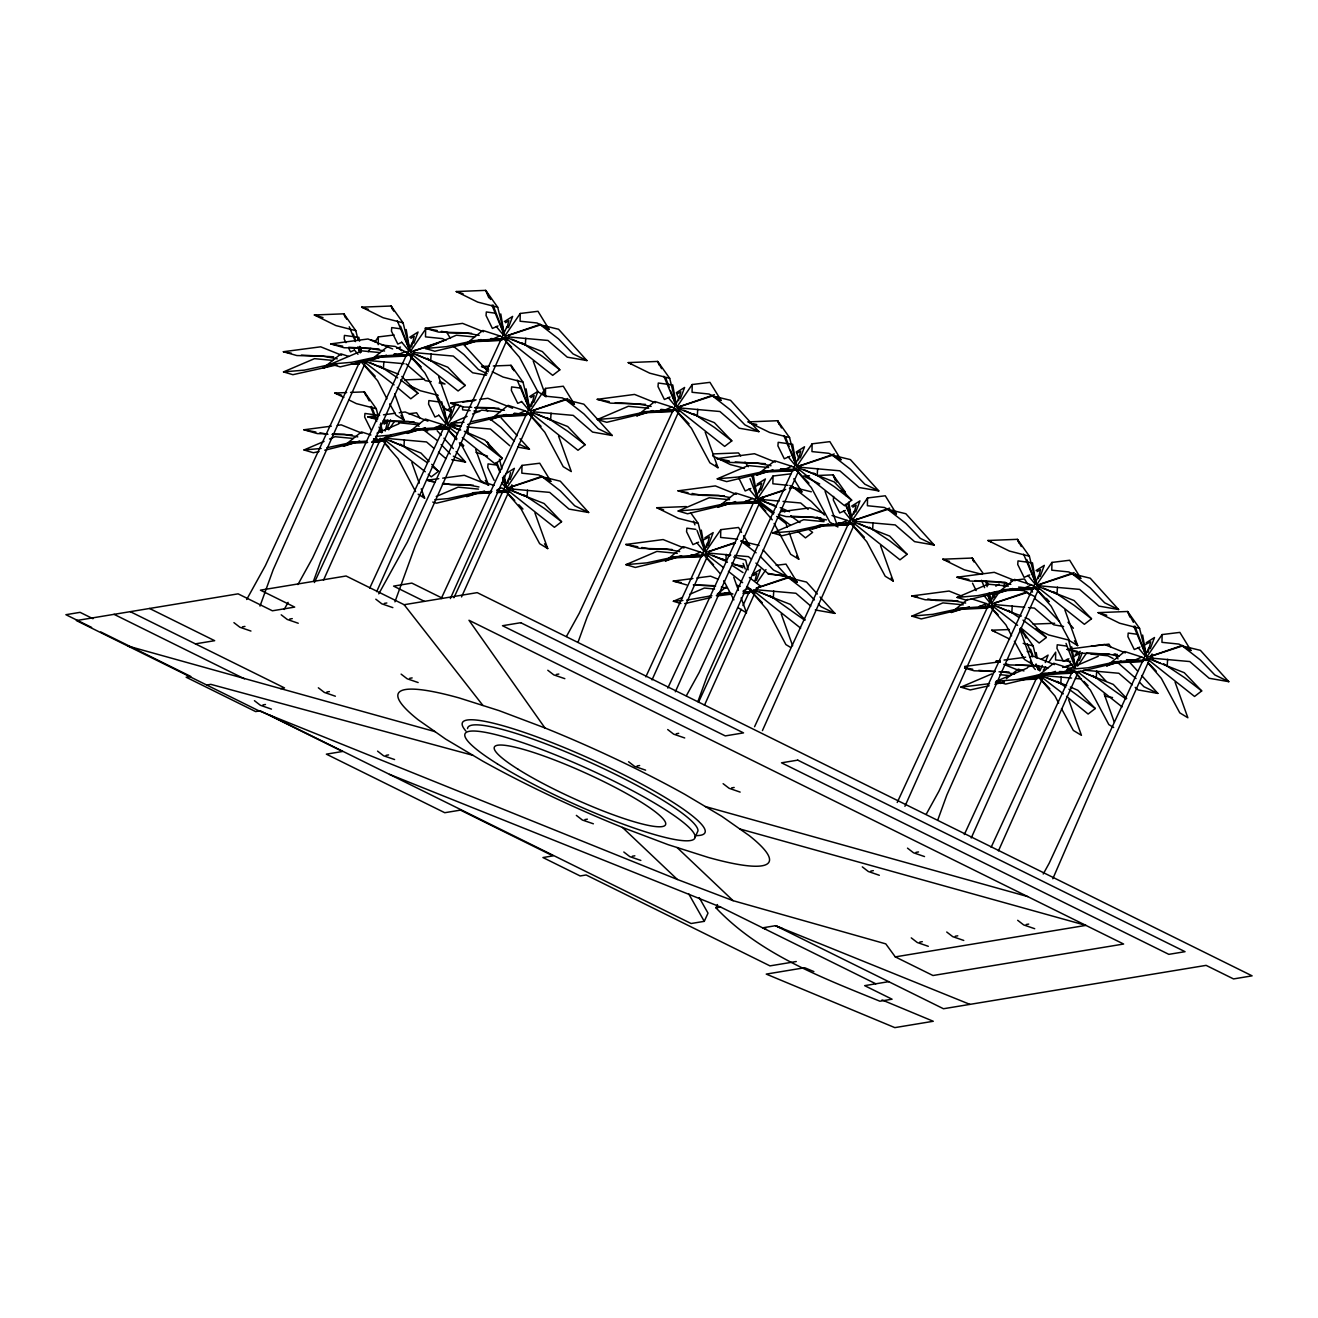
<?xml version="1.0" encoding="UTF-8"?>
<svg xmlns="http://www.w3.org/2000/svg" width="1318" height="1318" viewBox="0 0 1318 1318"><rect width="100%" height="100%" fill="white"/><g stroke="black" fill="none" stroke-linecap="round" stroke-linejoin="round"><path stroke-width="1.5" d="M383.868 361.643L383.406 368.595L369.946 362.631M404.379 439.685L403.918 446.654M431.167 353.834L430.706 360.786L417.246 354.822M468.302 426.801L467.841 433.754M525.767 338.199L525.305 345.151M527.497 490.131L527.052 497.084M551.072 413.127L550.611 420.08L537.151 414.116M697.733 409.255L697.271 416.208M726.3 554.384L725.839 561.336M773.748 591.008L773.304 597.977L759.843 592.013M817.638 468.549L817.176 475.501L803.716 469.537M873.06 522.686L872.615 529.638M1012.257 605.868L1011.796 612.821M1057.448 587.153L1056.987 594.105L1043.526 588.141M1061.204 676.875L1060.759 683.844M1167.633 659.297L1167.171 666.249M394.131 334.986L378.348 336.914L378.2 344.673M520.248 313.47L520.083 321.23L537.052 322.976L549.095 329.352L537.991 311.295L520.248 313.47L505.585 334.92M521.977 465.402L521.829 473.178L538.782 474.908L550.842 481.301L539.737 463.228L521.977 465.402L507.331 486.853M545.553 388.398L545.405 396.158L562.358 397.904L574.401 404.28L563.297 386.223L545.553 388.398L530.89 409.849M692.214 384.526L692.065 392.286L709.018 394.033L721.078 400.408L709.957 382.352L692.214 384.526L677.567 405.977M741.556 532.406L738.525 527.48L720.765 529.655L720.616 537.431L737.569 539.177M790.767 473.837L773.023 476.012L772.859 483.772L787.933 485.321M812.119 443.82L811.97 451.596L828.923 453.326L840.983 459.718L829.862 441.645L812.119 443.82L797.456 465.27M867.541 497.957L867.392 505.717L884.345 507.463L896.405 513.839L885.284 495.782L867.541 497.957L852.894 519.407M1006.458 585.67L1006.639 582.655M1051.929 562.424L1051.78 570.183L1068.733 571.93L1080.776 578.305L1069.672 560.249L1051.929 562.424L1037.266 583.858M1162.114 634.568L1161.965 642.344L1178.918 644.09L1190.961 650.466L1179.857 632.393L1162.114 634.568L1147.451 656.018M833.619 496.441L833.338 500.016L839.714 512.916L845.332 510.445M385.185 431.068L387.476 422.188L384.131 424.165M411.529 346.964L414.264 336.321L410.919 338.298M449.57 416.389L451.399 409.288M507.035 327.787L508.847 320.686L505.519 322.679M507.858 483.278L510.593 472.635M531.418 406.273L534.169 395.614L530.824 397.591M678.539 400.623L680.829 391.743L677.485 393.736M706.646 547.53L709.381 536.887L702.296 540.512M759.349 492.108L761.623 483.228L754.555 486.853M755.016 580.612L756.845 573.511L753.517 575.488M798.444 459.916L800.734 451.053L797.39 453.03M853.883 514.053L856.156 505.173L852.828 507.15M992.602 599.015L994.431 591.914M1038.255 578.52L1040.545 569.64L1037.2 571.617M1077.037 664.173L1079.771 653.514L1072.687 657.138M1147.978 652.443L1150.713 641.8L1143.645 645.425M260.008 606.082L273.238 569.557L365.761 361.906M313.569 580.974L320.538 561.748L414.742 350.357M394.939 601.848L415.137 546.113L509.325 334.723M578.058 642.163L587.103 617.17L681.307 405.779M697.963 701.456L707.008 676.48L801.212 465.073M937.757 820.06L946.818 795.067L1041.022 583.676M1052.818 878.76L1098.306 773.567L1152.047 653.959M413.852 343.207L418.053 332.037L409.783 337.26M387.064 429.075L390.556 419.767M450.278 418.053L455.171 405.005L446.901 410.227M508.435 327.589L512.636 316.402L504.366 321.625M533.741 402.517L537.942 391.331L529.671 396.553M510.181 479.521L514.382 468.351L506.112 473.557M680.418 398.646L684.619 387.459L676.348 392.682L678.589 397.954M708.277 545.636L713.17 532.604L704.899 537.81M761.211 490.131L765.412 478.945L757.142 484.167M800.323 457.939L804.524 446.769L796.253 451.975L798.494 457.247M756.433 580.398L760.634 569.228L752.364 574.45M855.744 512.076L859.946 500.889L851.675 506.112M994.233 597.12L996.326 591.535M1040.133 576.543L1044.317 565.356L1036.047 570.579M1045.289 662.542L1048.09 655.095L1041.467 659.264M1079.36 660.417L1082.16 652.954M1150.301 648.687L1154.502 637.517L1146.232 642.723M323.487 580.184L387.953 436.209M376.668 591.65L451.876 423.325M450.361 598.57L534.647 409.651M652.015 679.89L709.858 550.908M675.343 691.802L762.101 497.265M762.43 730.6L856.634 519.21M904.922 806.303L995.831 602.392M971.234 837.984L1044.779 673.399M998.451 850.851L1078.569 671.29M461.547 596.939L511.911 484.793M704.438 705.295L757.323 587.531M695.163 837.045L697.963 830.884A126.231 18.88 24.4 0 0 584.335 759.761A126.231 18.88 24.4 0 0 467.544 728.59M269.432 714.999L691.093 923.523L704.273 921.348L708.013 913.127L699.232 897.624M888.711 981.663L864.657 985.65L892.072 999.209L879.897 1001.219C821.806 977.495 759.926 954.364 715.954 907.838L717.453 904.56M359.913 361.313L265.363 565.669L246.697 599.492M412.336 342.334L312.663 557.86L297.917 584.566M380.424 439.372L314.409 582.54M449.471 415.302L369.683 588.19M506.936 326.716L407.262 542.225L378.76 593.858M532.241 401.628L441.217 598.619M453.936 597.746L508.682 478.648M678.918 397.772L579.245 613.282L566.46 636.429M707.469 542.901L645.836 676.842M759.712 489.242L667.814 688.078M798.807 457.066L699.133 672.575L686.365 695.723M698.474 702.346L741.243 609.295M742.957 605.572L750.65 588.833M854.245 511.186L754.571 726.712M993.426 594.369L897.212 802.481M1038.617 575.653L938.943 791.179L926.175 814.326M1037.25 676.562L964.315 834.558M1039.82 670.977L1042.39 665.392M1072.72 670.697L991.152 847.243M1074.434 666.974L1077.86 659.527M1148.802 647.813L1049.128 863.339L1043.23 874.015M284.161 609.476L288.098 602.359M368.2 351.758L370.457 348.463M374.971 341.856L378.348 336.914M410.985 350.539L425.648 329.105L425.5 336.864L442.453 338.611L445.896 340.423M388.711 429.816L394.346 421.562M448.12 423.523L460.526 405.367M706.119 551.105L720.765 529.655M758.361 497.463L773.023 476.012M756.96 582.787L765.972 569.59M992.075 602.59L999.967 591.041M1003.344 586.082L1005.601 582.787M1043.296 670.302L1045.536 667.007M1048.93 662.048L1055.685 652.163L1055.537 659.923L1070.611 661.471M1077.63 666.084L1086.658 652.888M333.816 364.378L323.025 368.233L340.934 353.883L348.512 356.321M386.454 355.152L370.309 360.424L388.233 346.057M481.037 339.517L464.908 344.789L482.816 330.439L499.868 335.925L506.244 339.336M359.666 441.019L343.52 446.291L361.445 431.925L370.902 434.989M425.368 427.642L407.443 433.391L425.368 419.042L442.403 424.528L448.779 427.938M506.359 414.445L490.214 419.717L508.138 405.351L525.174 410.854L531.549 414.264L513.855 413.638M653.02 410.573L636.891 415.845L654.799 401.496L671.834 406.982L678.21 410.392M772.925 469.867L756.796 475.139L774.704 460.789L791.739 466.292L798.115 469.686M735.609 501.581L717.684 507.331L735.592 492.981L752.644 498.468L759.02 501.878L745.247 501.384M681.571 555.702L665.442 560.974L683.35 546.624L700.385 552.127L706.778 555.521M717.387 594.023L726.333 586.839M969.323 606.708L951.398 612.458L967.824 599.295M1012.735 588.471L996.589 593.743L1014.514 579.376L1031.549 584.879L1037.925 588.289M1006.326 678.688L1018.27 669.116L1023.954 670.944M1055.52 671.389L1035.833 677.617L1053.741 663.251L1070.776 668.753M1121.124 661.092L1106.774 665.887L1124.699 651.537L1141.734 657.039L1148.11 660.433L1126.478 659.675M401.825 376.437L417.921 393.275L410.788 398.794L397.196 387.36M410.821 352.697L447.791 367.211L465.221 385.466L458.087 390.985L412.237 354.575M505.42 337.078L542.373 351.593L559.821 369.831L552.687 375.35L505.206 337.688M431.727 464.315L438.433 471.333L431.299 476.852L428.284 474.315M502.356 458.433L485.057 445.006L464.348 431.283L484.925 440.196L502.356 458.433L495.222 463.952L462.321 437.527M530.726 411.99L567.696 426.521L585.126 444.759L577.992 450.278L530.528 412.616M507.15 489.011L544.12 503.525L561.567 521.763L554.417 527.299L508.567 490.873M677.386 408.135L714.356 422.65L731.803 440.887L724.653 446.407L678.803 409.997M797.291 467.429L834.261 481.943L851.692 500.181L844.558 505.717L798.708 469.29M852.713 521.549L889.683 536.08L907.13 554.318L899.98 559.837L854.13 523.427M1025.124 617.631L1028.864 619.262L1046.311 637.5L1039.177 643.019L1020.84 627.829M1037.101 586.016L1074.071 600.53L1091.502 618.785L1084.368 624.304L1038.518 587.894M1070.348 687.04L1077.827 690.27L1095.274 708.524L1088.124 714.043L1066.559 696.349M1147.286 658.176L1184.239 672.691L1201.687 690.929L1194.553 696.464L1147.088 658.802M382.978 423.127L387.953 419.997M995.831 586.164L999.126 584.072M1075.29 654.453L1080.249 651.323M323.025 368.233L329.846 364.196L333.948 363.9M370.309 360.424L377.146 356.387L397.657 354.921L405.269 351.56L411.644 354.97M464.908 344.789L471.729 340.752L492.257 339.303L499.868 335.925M343.52 446.291L350.357 442.255L366.766 441.085M407.443 433.391L414.28 429.355L434.792 427.905L442.403 424.528M490.214 419.717L497.051 415.681L517.562 414.231L525.174 410.854M636.891 415.845L643.711 411.809L664.239 410.359L671.834 406.982M756.796 475.139L763.616 471.103L784.144 469.653L791.739 466.292M717.684 507.331L724.505 503.295L745.032 501.845L752.644 498.468M665.442 560.974L672.262 556.937L692.79 555.488L700.385 552.127M716.317 595.588L719.727 593.578L729.991 592.836M951.398 612.458L958.219 608.422L978.747 606.972L986.358 603.595L992.734 607.005M996.589 593.743L1003.426 589.706L1023.938 588.256L1031.549 584.879M1035.833 677.617L1042.653 673.58L1063.181 672.131L1069.26 669.429M1106.774 665.887L1113.595 661.85L1134.123 660.4L1141.734 657.039M1000.362 683.482L1003.986 681.851M373.917 439.454L376.948 438.103M497.034 489.884L501.598 487.874L507.99 491.268M853.537 523.823L847.161 520.412L839.566 523.79L819.038 525.239L812.217 529.276L828.347 524.004M743.286 590.777L747.85 588.751L754.242 592.161L744.406 591.815M354.262 350.226L350.522 351.873L348.693 348.183M401.562 342.416L397.822 344.064L391.446 331.164L391.726 327.589L400.754 328.825M498.023 325.958L492.405 328.429L486.045 315.529L486.326 311.971L495.354 313.19M438.696 415.384L434.956 417.032L428.581 404.132L428.861 400.573L437.889 401.792M521.467 401.71L517.727 403.357L511.351 390.457L511.631 386.899L520.659 388.118M670.005 397.015L664.387 399.486L658.011 386.586L658.292 383.027L672.757 384.988L675.739 402.039M789.91 456.325L784.292 458.779L777.917 445.879L778.197 442.321L792.662 444.281L795.627 461.333M750.799 488.5L745.181 490.971L738.821 478.072M698.556 542.159L692.938 544.631L686.563 531.714L686.843 528.156L695.888 529.375M1029.72 574.912L1024.102 577.383L1017.727 564.483L1018.007 560.908L1032.472 562.868L1035.437 579.936M1027.859 667.122L1033.477 664.651M1068.947 658.786L1063.329 661.257L1056.954 648.357L1057.234 644.782L1066.278 646.018M1139.889 647.072L1134.287 649.543L1127.911 636.627L1128.192 633.068L1137.22 634.288M336.947 364.888L292.893 374.691L283.502 371.907L314.491 358.661L332.811 360.424M406.603 356.008L380.177 357.277L340.192 366.882L330.802 364.081L361.775 350.852L380.111 352.598M501.202 340.39L474.777 341.642L434.775 351.247L425.401 348.463L456.374 335.217L474.711 336.98M319.071 451.497L313.404 452.749L304.013 449.949L324.063 441.382M329.516 439.042L334.986 436.719L353.323 438.466M377.047 433.161L398.909 423.819M460.097 426.175L450.707 423.391L467.099 416.373M472.569 414.033L481.68 410.145L500.016 411.891M673.185 411.447L646.743 412.699L606.758 422.304L597.367 419.519L628.356 406.273L648.72 408.218M436.242 496.507L458.12 487.149L478.483 489.11M793.074 470.74L766.648 471.992L726.663 481.614L717.272 478.813L748.262 465.567L768.625 467.528M745.823 501.268L760.074 502.636L727.552 504.184L687.551 513.789L678.177 511.005L709.15 497.759L729.529 499.703M701.736 556.575L675.31 557.827L635.309 567.448L625.918 564.648L656.908 551.402L677.271 553.362M848.512 524.861L822.07 526.129L782.085 535.734L772.694 532.95L803.683 519.704L824.047 521.648M680.895 603.512L673.383 601.272L682.493 597.384M689.792 594.27L704.372 588.042L714.554 589.014M987.693 608.043L961.267 609.311L921.266 618.916L911.891 616.132L942.864 602.886L963.244 604.83M1032.884 589.327L1006.458 590.596L966.473 600.201L957.082 597.416L988.055 584.171L1008.435 586.115M989.159 685.755L970.229 689.94L960.838 687.139L991.828 673.91M1072.127 673.201L1045.701 674.47L1005.7 684.075L996.309 681.291L1027.299 668.045M1143.068 661.488L1116.643 662.74L1076.641 672.361L1067.267 669.56L1098.24 656.315M396.718 348.364L400.507 347.062M411.76 351.544L444.001 340.538M506.359 335.925L540.495 324.261M384.971 437.411L390.655 435.467M448.894 424.528L456.489 421.925M531.665 410.837L567.712 398.547M678.325 406.982L714.372 394.675M508.089 487.858L542.242 476.21M798.23 466.275L834.278 453.969M759.135 498.451L785.693 489.406M789.482 488.105L793.271 486.803M706.893 552.11L735.345 542.406M853.652 520.396L889.699 508.105M756.252 588.092L790.388 576.444M1038.04 584.862L1074.088 572.572M992.849 603.578L1026.986 591.93M1062.67 667.485L1072.16 664.256M1148.225 657.023L1182.361 645.375M413.901 351L438.383 342.977M508.484 335.365L540.528 324.887L558.552 329.253L586.922 360.572L567.267 357.162L547.926 340.456L508.649 336.947M533.806 410.293L565.834 399.815L583.858 404.181L612.227 435.5L592.573 432.073L573.231 415.384L533.955 411.875M678.589 407.048L712.494 395.944L730.518 400.31L758.888 431.629L739.25 428.218L719.908 411.513L678.655 407.839M510.231 487.298L542.258 476.819L560.298 481.185L588.652 512.504L569.014 509.094L549.672 492.388L508.435 488.714M798.477 466.341L832.399 455.237L850.423 459.603L878.793 490.922L859.155 487.512L839.813 470.806L798.56 467.132M761.26 497.907L783.88 490.51M789.531 488.665L793.304 487.429L811.328 491.795M709.018 551.55L735.395 542.934M853.916 520.462L887.821 509.374L905.845 513.74L934.215 545.059L914.577 541.632L895.235 524.926L853.982 521.253M756.483 588.19L788.51 577.712L806.55 582.078L817.358 594.006M1040.182 584.319L1072.209 573.841L1090.233 578.207L1118.603 609.526L1098.948 606.099L1079.607 589.393L1038.37 585.719M994.975 603.034L1027.019 592.556L1030.033 594.912M1064.664 667.27L1072.209 664.816M1150.35 656.463L1182.394 645.985L1200.418 650.351L1228.788 681.67L1209.133 678.259L1189.792 661.554L1150.515 658.044M484.563 490.988L466.654 496.721L473.475 492.685L491.944 491.383M718.359 595.176L729.035 592.342M711.259 597.466L684.668 603.644M717.008 595.967L732.94 593.973M994.876 684.322L1004.464 681.834M324.755 450.229L353.389 443.128L367.623 442.453M467.659 424.495L500.082 416.57L526.508 415.318M329.846 364.641L304.425 370.111L283.502 371.907M379.09 356.404L351.725 362.302L330.802 364.081M326.897 447.741L352.301 442.271L366.14 441.991M471.63 421.595L498.995 415.697M645.655 411.826L618.307 417.724L597.367 419.519M765.56 471.119L738.195 477.017L717.272 478.813M724.505 503.74L699.1 509.209L678.177 511.005M711.901 595.703L686.711 600.135M717.766 594.434L721.687 593.594M1005.37 589.723L978.005 595.621L957.082 597.416M989.587 683.663L960.838 687.139M995.452 682.411L999.357 681.571M1042.653 674.025L1017.249 679.495L996.309 681.291M1113.595 662.295L1088.19 667.765L1067.267 669.56M242.43 626.841L244.95 626.429M289.729 619.032L292.25 618.62M384.329 603.397L386.849 602.985M544.927 727.948L499.192 710.666L459.224 697.963A203.631 30.446 24.4 0 0 418.136 719.76L445.649 739.085L482.553 761.03A203.631 30.446 24.4 0 0 622.442 827.424L668.177 844.69L708.145 857.392A203.631 30.446 24.4 0 0 749.234 835.596L721.737 816.287L684.816 794.342A203.631 30.446 24.4 0 0 544.927 727.948L468.977 620.267L1123.611 944.034L932.979 975.518L895.284 956.884L885.778 943.869L733.105 900.672L677.386 879.485L257.883 710.336L76.362 620.564L238.097 593.841L272.381 610.794L294.688 607.104L260.42 590.167L346.09 575.999L404.148 604.715L477.215 592.639L1252.1 975.847L1233.533 978.928L1206.102 965.369L943.474 1008.748L775.528 925.697L762.628 927.839L766.401 929.371M195.41 643.859L214.669 640.68L149.544 608.471M206.712 685.03L210.831 684.355L472.997 755.346M127.78 646.001L280.553 688.589L284.523 687.93L130.284 611.667M326.864 691.999L329.385 691.588M409.634 678.325L412.155 677.913M262.941 704.899L265.462 704.487M556.311 674.454L558.832 674.042M386.075 755.346L388.596 754.917M676.2 733.764L678.721 733.335M637.105 765.939L639.625 765.527M731.638 787.884L734.159 787.472M584.862 819.598L587.383 819.17M632.327 856.222L634.848 855.81M916.01 852.351L918.531 851.939M870.819 871.066L873.34 870.654M715.954 907.838L720.633 907.064L875.811 983.805M796.27 961.53L769.976 965.88L586.148 874.971L580.167 875.959L542.934 857.54L552.983 855.893L460.443 810.125L444.759 812.712L326.37 754.16L342.515 751.491L260.256 710.814L255.626 711.572L186.151 677.221L190.78 676.447L100.794 631.948M919.783 942.09L922.303 941.678M955.253 936.225L957.774 935.813M1026.195 924.511L1028.715 924.083M895.284 956.884L1085.917 925.384L739.76 828.94M479.159 335.398L465.567 332.811L438.713 332.103L425.253 328.281L462.569 323.371L483.475 331.774M384.559 351.016L370.968 348.446L344.13 347.738L330.67 343.899L367.986 338.99L392.682 348.94M337.26 358.842L323.684 356.255L296.83 355.547L283.37 351.725L320.686 346.815L341.593 355.217M471.696 407.229L464.035 407.031L450.575 403.209L476.095 399.848M480.032 399.321L487.874 398.3L512.587 408.234M377.409 419.618L367.804 416.883L379.584 415.335M383.505 414.808L395.301 413.259M399.222 412.748L405.12 411.974L427.922 421.15M326.93 433.853L317.341 433.606L303.881 429.767L331.362 426.159M337.26 425.384L341.197 424.857L362.088 433.276M651.125 406.455L637.55 403.868L610.695 403.16L597.235 399.338L634.551 394.428L655.458 402.83M434.693 482.404L426.999 480.213L438.779 478.665M442.716 478.154L464.315 475.304L485.222 483.706M771.03 465.748L757.455 463.162L730.6 462.47L717.14 458.631L754.456 453.721L775.363 462.124M729.991 497.561L718.343 495.354L691.489 494.645L678.029 490.823L715.344 485.914L736.251 494.316M780.421 511.73L809.878 507.858L825.084 513.971M679.676 551.583L666.101 549.013L639.246 548.304L625.786 544.466L663.102 539.556L684.009 547.975M686.711 584.928L673.251 581.09L692.889 578.52M696.827 577.992L710.567 576.18L718.162 579.245M1010.84 584.352L997.248 581.765L970.41 581.057L956.95 577.235L994.266 572.325L1015.157 580.727M965.649 603.067L952.057 600.481L925.203 599.772L911.743 595.95L949.059 591.041L962.371 596.379M1119.081 656.133L1107.433 653.926L1080.579 653.217L1067.119 649.379L1104.435 644.469L1125.341 652.888M1000.033 662.196L996.177 661.109L1000.115 660.582M1004.036 660.071L1025.635 657.221M1029.572 656.71L1033.493 656.199L1054.4 664.601M964.628 666.447L998.023 662.048M462.783 402.072L474.612 400.623M408.712 413.753L416.603 412.798L419.635 417.724M776.121 565.323L785.989 564.12L797.093 582.177L785.034 575.801L768.081 574.055M1010.675 580.661L1024.481 578.964L1027.513 583.89M1091.156 646.298L1108.916 644.123L1110.926 647.402M425.401 348.463L446.324 346.667L473.689 340.769L501.367 340.209M450.707 423.391L464.018 422.238M375.548 436.406L388.859 435.269L416.224 429.371L449.833 428.696L417.312 430.245L377.327 439.85L373.571 438.729M304.013 449.949L321.131 448.482M434.742 499.736L448.071 498.599L475.436 492.701L491.252 492.388M772.694 532.95L793.634 531.154L820.982 525.256L848.677 524.696M625.918 564.648L646.858 562.852L674.223 556.97L701.901 556.41M673.383 601.272L682.905 600.464M911.891 616.132L932.815 614.336L960.179 608.438L987.857 607.878M351.181 364.213L359.303 363.834M371.692 442.271L379.815 441.876M490.741 492.899L476.523 493.575L436.522 503.179L432.765 502.076M496.853 492.602L509.045 492.026L496.82 490.856M743.105 593.495L749.201 593.199M1020.396 679.841L1036.656 679.067M497.693 307.242L477.759 302.119L456.242 291.542L485.716 290.372L497.693 307.242L505.058 336.7M403.094 322.861L383.159 317.753L361.659 307.16L391.116 306.007L403.094 322.861L410.458 352.318M355.794 330.67L335.859 325.562L314.359 314.986L343.833 313.816L355.794 330.67L358.249 340.505M488.731 369.996L481.564 366.47L489.423 366.157M493.344 365.992L511.022 365.3L522.999 382.154L530.363 411.628M669.676 378.299L649.725 373.175L628.225 362.598L657.698 361.429L669.676 378.299L677.024 407.756M404.675 379.913L424.33 379.139M343.833 397.443L334.871 393.028L346.65 392.566M350.588 392.418L364.328 391.874L376.305 408.728L378.266 416.587M789.564 437.592L769.63 432.469L748.13 421.892L777.604 420.722L789.564 437.592L796.929 467.05M712.956 453.919L738.492 452.914L740.667 455.979M803.552 476.029L809.45 475.782M817.308 475.485L833.025 474.859L845.003 491.713L845.975 495.65M705.591 552.885L698.227 523.427L678.292 518.303L656.776 507.727L686.25 506.573M1029.374 556.18L1009.44 551.072L987.94 540.479L1017.397 539.326L1029.374 556.18L1036.739 585.637M982.19 574.384L964.249 569.788L942.749 559.211L972.206 558.041L983.096 573.363M1139.559 628.34L1119.625 623.216L1098.125 612.639L1127.582 611.486L1139.559 628.34L1146.924 657.797M1033.065 624.122L1054.68 623.282M1009.621 639.049L991.696 630.218L1009.374 629.526M381.067 356.354L406.768 355.844M351.56 363.817L359.484 363.653M647.632 411.793L673.35 411.265M500.972 415.664L526.673 415.137M372.071 441.876L379.979 441.711M767.537 471.086L793.255 470.575M497.183 492.273L509.045 492.026M726.465 503.311L760.074 502.636M723.664 593.545L731.572 593.397M743.434 593.149L749.365 593.034M1007.347 589.69L1033.048 589.162M1115.555 661.883L1143.233 661.323M1044.614 673.597L1072.292 673.037M1026.936 679.099L1036.821 678.902M471.564 333.289L449.306 332.811L441.299 331.296M378.941 348.94L348.693 347.309M333.619 356.799L301.41 355.119M645.523 404.379L615.275 402.731M498.847 408.25L474.612 407.74M414.099 421.892L391.841 421.414L383.835 419.898M352.153 434.808L331.988 434.396M765.412 463.672L735.18 462.025M473.31 485.222L451.053 484.744L443.029 483.228M724.34 495.832L702.082 495.354L692.065 493.459M820.85 517.809L790.602 516.162M672.098 549.474L649.84 548.996L641.817 547.481M1005.222 582.259L974.974 580.628M958.054 600.942L935.796 600.481L927.79 598.965M1113.43 654.387L1117.384 654.453M1008.995 671.999L998.995 671.818M715.608 586.032L693.301 584.862M1109.476 654.321L1087.169 653.151M1038.535 666.035L1016.227 664.882M994.925 671.719L978.747 670.368M475.534 407.344L490.873 407.74L504.464 410.326M383.176 420.755L408.102 421.414L419.75 423.622M332.68 434.001L344.179 434.314L357.771 436.884M442.387 484.101L467.313 484.744L478.961 486.968M694.388 585.126L713.565 585.637M995.271 671.356L974.167 670.796L964.562 668.061M490.51 338.775L504.267 339.27M393.95 354.344L409.684 354.888M356.486 362.499L362.384 362.714M660.516 409.766L676.249 410.326M435.006 427.444L446.818 427.872M373.06 440.41L382.895 440.756M780.421 469.06L796.154 469.62M498.155 490.922L506.013 491.202M837.803 523.262L851.576 523.757M691.044 554.977L704.801 555.455M1020.231 587.663L1035.964 588.223M978.961 606.511L990.774 606.939M1059.458 671.537L1075.191 672.098M1031.862 677.666L1039.721 677.946M414.05 352.581L453.326 356.074L472.668 372.78L486.424 375.169M366.75 360.391L404.066 363.719M449.224 425.368L461.003 426.422M466.901 426.95L490.461 429.058L509.802 445.748M387.261 438.449L426.538 441.942L433.984 448.367M759.465 499.308L779.103 501.071M783.024 501.417L800.701 502.998L808.148 509.423M709.183 553.132L730.782 555.059M734.719 555.422L748.459 556.641L751.441 559.211M995.139 604.616L1024.597 607.236M1028.534 607.598L1034.416 608.109L1053.757 624.814L1063.593 626.528M756.647 589.772L795.924 593.265L810.801 606.115M1083.495 670.121L1118.85 673.267L1132.244 684.833M1044.103 675.64L1071.6 678.078M1075.521 678.441L1081.419 678.968M491.004 338.528L501.186 339.517M394.379 353.965L406.603 355.135M660.944 409.387L673.168 410.573M514.284 413.259L526.492 414.429M780.849 468.697L799.186 470.444M373.702 440.426L379.798 441.003M838.314 523.015L848.495 523.987M691.538 554.73L701.72 555.702M1018.616 587.087L1038.979 589.047M979.538 606.395L987.676 607.17M743.072 591.749L749.184 592.326M999.967 674.684L1010.165 675.656M1030.528 677.617L1036.64 678.193M381.973 345.069L395.153 346.42L407.213 352.796M470.164 410.606L462.634 409.832L462.503 406.619M473.936 411.002L479.587 411.578M398.711 422.732L415.664 424.478L419.108 426.291M1015.997 589.871L1023.542 590.645L1035.586 597.021M1091.007 654.058L1107.96 655.804L1113.133 658.539M379.403 415.417L364.938 413.457L364.658 417.032L371.033 429.932M497.1 465.122L488.055 463.903L487.775 467.462L494.151 480.362M734.307 564.779L743.352 566.015M1027.183 651.389L1030.808 651.883M431.266 381.627L425.384 380.605L406.043 363.9M439.125 382.994L445.023 384.016L439.8 381.495M517.661 447.115L529.457 449.174L520 438.729M823.981 520.379L820.043 519.687L817.078 517.117M451.777 459.669L465.534 462.058L456.077 451.629M763.138 549.919L787.456 576.757L767.801 573.346L755.906 563.066M815.265 609.97L834.904 613.381L820.043 596.988M1141.635 675.491L1157.847 693.4L1138.192 689.973L1135.21 687.403M1104.682 696.184L1112.54 697.551M425.253 328.281L437.279 330.538M330.67 343.899L342.696 346.173M597.235 399.338L609.262 401.595M283.37 351.725L291.377 353.224M450.575 403.209L458.582 404.708M717.14 458.631L729.167 460.888M367.804 416.883L377.821 418.762M678.029 490.823L688.062 492.701M303.881 429.767L315.892 432.04M319.912 432.798L327.918 434.297M956.95 577.235L968.961 579.492M426.999 480.213L433.012 481.35M911.743 595.95L917.756 597.07M625.786 544.466L637.813 546.739M1067.119 649.379L1077.152 651.273M673.251 581.09L681.274 582.605M996.177 661.109L1000.181 661.85M964.71 667.715L972.733 669.231M498.55 339.072L502.438 339.813M439.158 427.312L443.029 428.053M826.452 519.885L812.876 517.299L786.022 516.59L778.328 514.399M845.859 523.559L849.748 524.3M377.179 440.574L381.05 441.316M721.325 587.103L727.141 588.207M1048.139 667.847L1036.492 665.639L1009.637 664.931L1005.799 663.844M1001.021 671.505L1014.596 674.075M463.063 293.749L456.242 291.542M368.463 309.384L361.659 307.16M322.992 317.589L314.359 314.986M753.105 423.704L756.763 424.495M488.368 368.678L481.564 366.47M341.675 395.252L334.871 393.028M949.553 561.419L942.749 559.211M663.597 509.934L656.776 507.727M1106.758 615.259L1098.125 612.639M756.12 552.819L741.045 541.072L759.086 545.438M522.999 382.154L503.064 377.047L492.306 371.758M841.016 490.691L845.003 491.713M744.489 468.236L730.534 464.661L712.61 455.847M438.235 395.318L420.294 390.721L409.536 385.433M376.305 408.728L356.371 403.621L349.204 400.079M487.479 456.094L475.913 452.288M725.757 554.944L729.744 555.965M733.731 556.987L745.691 560.051L748.146 569.87M1023.18 643.365L1033.147 645.919L1036.08 657.698M280.553 688.589L435.055 731.638M705.344 806.534L1027.645 896.57M370.753 339.846L375.745 341.362M832.02 515.519L847.161 520.412M971.201 598.718L986.358 603.595M486.457 482.981L494.036 485.419M736.498 585.077L740.288 586.312M363.521 360.506L398.613 374.23M758.196 499.604L774.589 505.222M991.91 604.731L1021.401 616.017M447.955 425.665L460.707 430.047M1079.986 671.142L1113.298 684.421L1126.725 698.441M384.032 438.564L421.002 453.079L429.042 461.498M705.954 553.263L726.086 560.496M1040.858 675.755L1066.608 685.426M753.418 589.887L790.372 604.402L805.133 619.839M392.846 607.614L381.808 603.825L375.811 599.196M564.829 678.671L553.791 674.882L547.794 670.252M684.717 737.965L673.696 734.175L667.699 729.546M298.247 623.249L287.209 619.444L281.212 614.814M740.156 792.102L729.118 788.296L723.121 783.683M418.152 682.543L407.114 678.754L401.117 674.124M924.528 856.568L913.489 852.762L907.492 848.133M250.947 631.058L239.925 627.269L233.929 622.64M645.622 770.157L634.584 766.368L628.587 761.738M879.337 875.284L868.298 871.495L862.301 866.865M1034.712 928.712L1023.674 924.923L1017.677 920.293M335.382 696.217L324.343 692.428L318.346 687.798M963.771 940.442L952.733 936.653L946.736 932.024M271.459 709.117L260.42 705.311L254.423 700.682M593.38 823.799L582.342 820.01L576.345 815.381M394.593 759.547L383.554 755.758L377.558 751.128M928.3 946.308L917.262 942.502L911.265 937.872M640.845 860.44L629.806 856.634L623.809 852.005M439.322 426.126L443.128 427.46M389.485 774.358L720.633 907.064M845.975 522.373L849.78 523.905M985.172 605.555L988.978 607.087M441.217 426.488L445.023 428.021M1003.723 664.354L1018.929 670.467M377.294 439.388L381.1 440.92M969.933 1004.382L775.528 925.697L783.073 928.778M813.881 971.58L804.672 967.741L766.252 974.101L894.84 1027.628L933.276 1021.269L882.022 999.934M780.207 507.661L789.548 511.697M731.688 562.918L742.907 567.778M683.828 410.244L693.911 414.725M511.845 339.187L523.625 344.41M859.155 523.674L869.237 528.139M1160.45 663.267L1153.711 660.302L1151.471 655.03M776.401 506.952L764.621 501.73L763.122 498.22M998.336 606.857L1010.115 612.079M1082.77 672.015L1096.23 677.979L1096.691 671.027L1106.148 681.357M1047.299 677.88L1059.062 683.086M459.438 430.03L454.38 427.79L452.881 424.281M712.379 555.389L724.159 560.595M525.371 496.342L513.592 491.12L512.092 487.611M390.457 440.69L402.237 445.896M628.225 362.598L631.371 364.015M748.13 421.892L751.276 423.309M987.94 540.479L991.087 541.912M991.696 630.218L994.843 631.651M758.888 431.629L744.95 424.923L730.567 410.03L712.494 395.944M878.793 490.922L864.855 484.217L850.472 469.323L832.399 455.237M1118.603 609.526L1104.665 602.82L1090.283 587.927L1072.209 573.841M586.922 360.572L572.984 353.867L558.601 338.973L540.528 324.887M1228.788 681.67L1214.85 674.964L1200.467 660.087L1182.394 645.985M934.215 545.059L920.277 538.354L905.894 523.46L887.821 509.374M1157.847 693.4L1143.892 686.694L1139.971 682.625M487.1 373.686L478.385 369.501L464.002 354.608L453.458 346.387M612.227 435.5L598.29 428.795L583.907 413.901L565.834 399.815M518.995 444.15L529.457 449.174M787.456 576.757L773.501 570.051L760.437 556.525M834.904 613.381L820.966 606.692L818.363 603.974M588.652 512.504L574.714 505.799L560.331 490.906L542.258 476.819M453.343 456.193L465.534 462.058M805.347 476.902L819.681 483.953M1036.129 628.768L1048.683 634.946L1068.618 640.054L1075.488 667.551M459.784 444.347L463.376 446.127M442.683 598.356L411.842 583.1L393.588 586.115L424.429 601.37M114.056 614.336L244.407 678.803M92.952 618.702L80.085 612.343L65.9 614.699L91.617 627.401M789.828 485.518L801.871 491.894L793.798 478.764M741.013 540.99L749.629 545.553L743.566 535.701M424.264 429.025L427.707 430.854L425.039 428.564M1073.972 670.467L1077.168 672.164M1036.904 675.475L1041.698 678.029M361.165 361.083L364.345 362.779M380.078 438.284L384.856 440.838M1064.911 610.036L1077.679 645.606L1069.59 640.696L1051.171 606.231L1035.058 587.663M705.196 432.139L717.964 467.709L709.875 462.799L691.472 428.35L674.009 408.234L689.083 423.885M1019.72 628.752L1032.488 664.321L1024.383 659.412L1014.382 641.223M880.523 545.57L893.291 581.139L885.202 576.23L866.799 541.764L849.336 521.664L864.41 537.316M1113.677 727.52L1108.817 724.571L1090.414 690.121L1075.636 673.086M533.23 361.083L545.998 396.652L537.892 391.743L519.49 357.293L506.063 341.823M789.367 532.983L798.774 559.194L790.668 554.285L774.127 523.444M738.426 607.928L746.515 612.854L741.144 597.861M790.751 647.517L785.89 644.568L767.488 610.102L751.359 591.535L762.364 602.804M394.692 393.884L404.099 420.096L396.01 415.186L389.683 403.852M475.765 449.685L488.533 485.255L480.444 480.345L462.025 445.896L459.339 442.799M534.96 513.015L547.728 548.585L539.639 543.675L521.236 509.226L506.458 492.207M418.136 494.217L424.61 498.155L421.249 488.797M1022.999 620.119L1046.311 637.5M1068.964 689.166L1095.274 708.524M790.784 515.981L800.01 522.603M732.544 565.686L743.039 572.605M397.624 377.871L379.93 366.124M1163.679 663.794L1184.388 677.518L1201.687 690.929M1053.494 591.634L1074.203 605.357L1091.502 618.785M813.7 473.047L834.393 486.754L851.692 500.181M1008.303 610.349L1018.501 617.154M1092.737 675.508L1126.017 699.001M869.122 527.167L889.815 540.891L907.13 554.318M693.795 413.737L714.488 427.46L731.803 440.887M1057.267 681.373L1065.751 687.04M781.393 509.769L784.787 512.027M521.813 342.68L542.505 356.404L559.821 369.831M547.118 417.608L567.827 431.332L585.126 444.759M427.213 358.315L447.922 372.038L465.221 385.466M722.346 558.881L727.437 562.275M769.811 595.505L804.672 620.201M523.559 494.629L544.252 508.336L561.567 521.763M400.425 444.182L427.427 462.783M757.916 502.109L773.518 514.053M776.648 516.458L786.006 523.625L787.34 527.365M991.696 605.357L1017.595 625.325M1077.745 671.768L1122.096 706.909M1042.274 677.633L1063.313 693.845M757.982 500.23L774.177 512.718M779.02 516.458L790.355 525.19M705.74 553.889L723.549 567.613M728.409 571.353L742.644 582.655M753.204 590.513L800.669 628.175M364.938 362.384L394.066 384.856M449.372 427.543L457.461 433.787M383.835 439.191L425.253 471.762M807.885 528.716L812.596 532.373L805.463 537.892L797.901 531.549M749.332 577.482L760.354 586.016L753.221 591.551L747.174 586.461M400.623 379.848L417.921 393.275M432.139 466.44L438.433 471.333M1117.466 662.41L1136.05 678.572M1034.548 598.421L1045.092 606.642L1059.474 621.536M793.304 487.429L811.377 501.515L824.442 515.058M788.51 577.712L806.583 591.798L814.442 599.921M489.077 418.185L501.137 427.576L514.201 441.118M398.629 348.331L401.644 350.687M410.672 357.722L416.702 362.417M422.155 428.729L437.214 440.476M1188.292 648.159L1190.961 650.466M1075.422 573.725L1080.776 578.305M836.963 456.275L840.983 459.718M892.385 510.396L896.405 513.839M717.058 396.965L721.078 400.408M799.186 489.604L801.871 491.894M545.075 325.908L549.095 329.352M791.739 577.581L797.093 582.177M745.609 542.11L749.629 545.553M569.046 399.7L574.401 404.28M546.822 477.857L550.842 481.301M438.449 452.222L445.879 458.648M622.442 827.424L677.386 879.485M677.073 847.523L733.105 900.672M418.004 363.768L420.623 366.486M441.135 444.528L450.278 454.002M1148.011 662.542L1156.232 671.093M1035.091 587.548L1048.799 601.782M1077.07 674.272L1079.804 677.122M1083.923 681.39L1088.042 685.657M992.635 609.114L998.121 614.798M1038.848 677.287L1049.82 688.671M808.988 483.179L793.914 467.528L811.377 487.644L829.78 522.093L837.869 527.002L825.101 491.433M758.921 503.987L765.774 511.104M502.026 337.177L511.631 347.128M706.679 557.629L713.532 564.747M528.716 413.522L541.055 426.34M408.811 354.229L421.15 367.03M448.68 430.047L456.901 438.581M461.02 442.848L463.771 445.698M507.891 493.377L514.745 500.494M518.847 504.761L522.966 509.028M364.246 364.888L375.218 376.273M382.022 440.097L388.876 447.214M1129.477 662.081L1137.582 671.027M1046.393 598.405L1049.095 601.387M1068.008 622.277L1073.412 628.241M463.952 344.888L488.27 371.725M501.087 417.855L517.299 435.747M437.164 430.755L441.217 435.22M443.919 438.202L453.376 448.647M1147.929 662.921L1161.356 678.391L1179.775 712.84L1187.864 717.766L1175.096 682.18M991.202 607.928L1005.98 624.963L1011.581 635.803M1040.166 678.951L1054.944 695.97L1058.684 703.202M758.839 504.349L772.266 519.836M705.245 556.46L720.023 573.478M528.683 413.654L544.795 432.222L563.214 466.671L571.304 471.58L558.535 436.011M408.778 354.344L424.89 372.912L443.309 407.377L451.399 412.287L438.63 376.717M447.247 428.877L456.654 439.701M362.829 363.719L377.607 380.737L386.932 398.81M384.675 443.309L398.102 458.779L415.615 491.614M1138.077 647.55L1145.391 656.315M1027.892 575.406L1035.207 584.154M1067.135 659.28L1074.45 668.028M983.92 595.571L990.016 602.87M1031.665 665.145L1035.322 669.511M843.52 510.939L850.835 519.687M788.098 456.802L795.413 465.567M748.986 488.994L757.52 499.209M668.193 397.509L675.508 406.257M696.744 542.637L704.059 551.402M496.211 326.452L503.525 335.2M521.516 401.38L528.831 410.129M401.611 342.087L408.942 350.835M501.614 482.767L505.272 487.149M438.746 415.055L446.061 423.803M354.328 349.896L357.985 354.278M404.148 604.715L482.965 705.509M1022.719 632.772L1021.17 629.065L1033.147 645.919M745.032 462.107L748.294 466.704M690.599 512.702L698.227 523.427M489.011 446.011L487.462 442.304L492.899 449.982M1074.45 640.795L1077.679 645.606M1030.33 661.125L1032.488 664.321M891.133 577.943L893.291 581.139M796.616 555.998L798.774 559.194M715.806 464.513L717.964 467.709M543.84 393.456L545.998 396.652M544.499 543.79L547.728 548.585M485.304 480.46L488.533 485.255M400.87 415.302L404.099 420.096M422.452 494.942L424.61 498.155M1114.979 653.975L1117.994 658.901M1030.544 588.816L1032.554 592.095M446.423 331.856L450.459 338.413M485.584 408.102L487.594 411.397M688.671 893.785L704.273 921.348M733.912 599.838L723.763 580.711M1133.431 622.327L1127.582 611.486L1129.905 617.038M1021.302 546.558L1017.397 539.326L1018.946 543.032M1021.17 629.065L1026.047 638.093M974.15 561.649L972.206 558.041L973.755 561.748M836.914 482.091L833.025 474.859L835.348 480.411M781.492 427.955L777.604 420.722L779.136 424.429M661.587 368.661L657.698 361.429L659.247 365.135M490.593 299.417L485.716 290.372L488.813 297.786M513.954 370.72L511.022 365.3L512.57 369.007M487.462 442.304L490.378 447.741M394.049 311.427L391.116 306.007L392.665 309.714M346.749 319.236L343.833 313.816L345.365 317.523M369.205 400.903L364.328 391.874L365.877 395.581M1061.484 708.623L1073.346 730.436L1081.435 735.345L1068.667 699.776M1021.483 654.222L1023.312 657.896M972.536 583.199L976.177 590.563M345.975 342.664L344.146 338.973L344.426 335.415L358.891 337.375L359.55 341.164M1133.777 626.297L1146.149 655.952L1134.847 626.05M1023.592 554.153L1035.964 583.792M1027.348 643.876L1032.768 656.858M1035.866 664.272L1038.189 669.824M981.498 580.282L984.579 587.68M987.676 595.093L990.774 602.507L987.989 595.028M845.398 504.497L851.576 519.325L845.975 504.366M783.782 435.55L796.154 465.188L790.536 450.245M663.877 376.256L676.249 405.895L670.631 390.952M491.911 305.199L504.283 334.838L500.774 313.931M517.216 380.128L529.589 409.766L520.429 385.482M495.963 462.684L499.835 471.959M502.932 479.373L506.03 486.77L502.537 477.429M397.311 320.834L409.684 350.473M349.237 326.782L355.432 341.609M357.755 347.161L360.061 352.73M370.523 406.685L376.701 421.513M379.024 427.065L381.347 432.634M1066.031 643.382L1074.549 665.788M1026.804 559.507L1036.03 583.775M1030.561 649.247L1032.686 654.848M1036.245 664.173L1038.37 669.775M785.577 437.181L789.12 446.505M750.024 478.698L757.125 497.364M743.105 563.379L745.23 568.981M665.672 377.871L669.214 387.212M693.515 521.137L694.932 524.877M697.057 530.479L704.866 551.023M492.981 304.952L504.349 334.821M496.853 462.486L500.412 471.828M436.242 395.416L446.884 423.424L443.985 406.323M400.524 326.189L409.75 350.456M353.224 333.998L355.349 339.599M358.199 347.062L360.325 352.664M371.594 406.455L376.569 419.519M380.128 428.861L381.545 432.584M1104.155 693.911L1114.221 721.984M781.212 613.908L792.645 645.738M733.764 577.268L738.459 590.382M411.842 462.585L419.239 483.179M1038.057 665.557L1039.029 669.495M985.65 580.793L987.133 586.691M989.093 594.533L991.548 604.369M847.935 503.509L852.351 521.17M751.935 475.666L757.834 499.242M499.44 459.175L501.894 468.994M503.855 476.852L506.787 488.632M441.711 401.726L447.593 425.302M380.227 424.445L382.204 432.304M359.732 346.387L361.198 352.285M1142.64 635.029L1145.952 653.975M1071.699 646.759L1075.01 665.705M1036.228 652.608L1037.217 658.292M1038.551 665.87L1039.21 669.659M987.264 581.6L987.94 585.39M989.258 592.968L990.576 600.547M848.743 502.207L851.725 519.259M753.55 476.473L757.191 497.314M701.308 530.116L704.619 549.062M526.08 388.859L529.391 407.806M504.168 475.337L505.832 484.81M406.191 329.549L409.486 348.512M380.721 422.996L382.368 432.469M360.539 346.848L361.198 350.637M465.88 731.029A133.134 19.902 24.4 0 1 592.161 759.662A133.134 19.902 24.4 0 1 696.201 835.596M520.742 622.706L502.488 625.721L725.279 735.905L743.533 732.89L520.742 622.706M797.752 760.14L781.525 762.809L1168.835 954.347L1185.047 951.678L797.752 760.14M517.76 769.053A93.973 14.053 24.4 0 0 662.213 826.584A93.973 14.053 24.4 0 0 559.903 762.084A93.973 14.053 24.4 0 0 517.76 769.053M497.364 763.863A126.231 18.88 24.4 0 0 690.83 840.472A126.231 18.88 24.4 0 0 551.665 753.369A126.231 18.88 24.4 0 0 497.364 763.863"/></g></svg>
